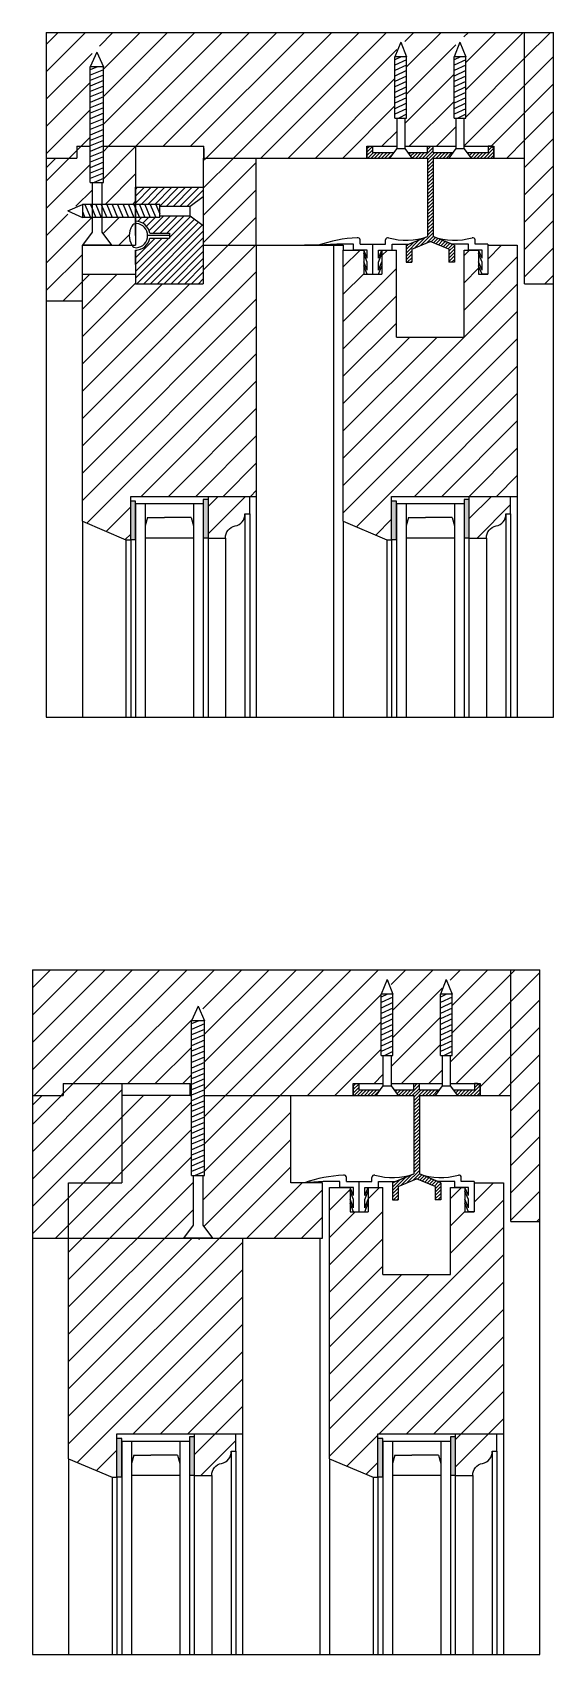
# Model space of a CAD drawing. Header units: inches. Extents: x 1985 to 11287, y 379 to 3234.
# Drawn here: x 7933.21 to 7939.95, y 1912.95 to 1933.93 of the extents above; entities that cross this region are included whole.
import ezdxf

# ---------------------------------------------------------------- set-up
doc = ezdxf.new("R2010")
doc.units = ezdxf.units.IN
doc.header["$MEASUREMENT"] = 0
for name, color, linetype in [('glass 99', 6, 'CONTINUOUS'), ('glazing tape 99', 7, 'CONTINUOUS'), ('hardware 99', 94, 'CONTINUOUS'), ('hatch 99', 1, 'CONTINUOUS'), ('weatherstripping 99', 5, 'CONTINUOUS'), ('wood detail 99', 7, 'CONTINUOUS')]:
    doc.layers.add(name, color=color, linetype=linetype)
pattern_1 = [(45, (8366.60887, 515.4331), (-0.176776695, 0.176776695), [])]

msp = doc.modelspace()

# ---------------------------------------------------------------- hatches: boundary and pattern name
at = {"layer": 'glazing tape 99'}
h = msp.add_hatch(color=7, dxfattribs=at)
h.paths.add_polyline_path([(7935.418966, 1927.389591), (7935.481466, 1927.389591), (7935.481466, 1927.889591), (7935.418966, 1927.889591)])
h.paths.add_polyline_path([(7934.481466, 1927.366091), (7934.543966, 1927.366091), (7934.543966, 1927.866091), (7934.481466, 1927.866091)])
h = msp.add_hatch(color=7, dxfattribs=at)
h.paths.add_polyline_path([(7938.793967, 1927.389591), (7938.856467, 1927.389591), (7938.856467, 1927.889591), (7938.793967, 1927.889591)])
h.paths.add_polyline_path([(7937.856467, 1927.366091), (7937.918967, 1927.366091), (7937.918967, 1927.866091), (7937.856467, 1927.866091)])
h = msp.add_hatch(color=7, dxfattribs=at)
h.paths.add_polyline_path([(7935.241884, 1915.266381), (7935.304384, 1915.266381), (7935.304384, 1915.766381), (7935.241884, 1915.766381)])
h.paths.add_polyline_path([(7934.304384, 1915.242881), (7934.366884, 1915.242881), (7934.366884, 1915.742881), (7934.304384, 1915.742881)])
h = msp.add_hatch(color=7, dxfattribs=at)
h.paths.add_polyline_path([(7938.616886, 1915.266381), (7938.679386, 1915.266381), (7938.679386, 1915.766381), (7938.616886, 1915.766381)])
h.paths.add_polyline_path([(7937.679386, 1915.242881), (7937.741886, 1915.242881), (7937.741886, 1915.742881), (7937.679386, 1915.742881)])
at = {"layer": 'hardware 99'}
h = msp.add_hatch(dxfattribs=at)
h.set_pattern_fill('ANSI31', color=256, scale=0.25, style=0)
h.set_pattern_definition([(45, (8282.261637, -39.95105), (-0.0220970869, 0.0220970869), [])])
h.paths.add_polyline_path([(7937.829556, 1932.30364), (7937.882497, 1932.37564), (7937.608467, 1932.37564), (7937.608467, 1932.45764), (7937.568467, 1932.45764), (7937.536467, 1932.42564), (7937.536467, 1932.30364)])
h.paths.add_polyline_path([(7938.065438, 1932.37564), (7938.118379, 1932.30364), (7938.320467, 1932.30364), (7938.320467, 1931.28864), (7938.080671, 1931.19064), (7938.043967, 1931.17564), (7938.043967, 1930.95564), (7938.115967, 1930.95564), (7938.115967, 1931.127284), (7938.356467, 1931.225572), (7938.596967, 1931.127284), (7938.596967, 1930.95564), (7938.668967, 1930.95564), (7938.668967, 1931.17564), (7938.392467, 1931.28864), (7938.392467, 1932.30364), (7938.594556, 1932.30364), (7938.647497, 1932.37564), (7938.392467, 1932.37564), (7938.392467, 1932.45764), (7938.320467, 1932.45764), (7938.320467, 1932.37564)])
h.paths.add_polyline_path([(7938.830438, 1932.37564), (7938.883379, 1932.30364), (7939.176467, 1932.30364), (7939.176467, 1932.42564), (7939.144467, 1932.45764), (7939.104467, 1932.45764), (7939.104467, 1932.37564)])
h = msp.add_hatch(dxfattribs=at)
h.set_pattern_fill('ANSI31', color=256, scale=0.25, style=0)
h.set_pattern_definition([(45, (8282.084555, -52.07426), (-0.0220970869, 0.0220970869), [])])
h.paths.add_polyline_path([(7937.652474, 1920.18043), (7937.705415, 1920.25243), (7937.431386, 1920.25243), (7937.431386, 1920.33443), (7937.391386, 1920.33443), (7937.359386, 1920.30243), (7937.359386, 1920.18043)])
h.paths.add_polyline_path([(7937.888356, 1920.25243), (7937.941297, 1920.18043), (7938.143386, 1920.18043), (7938.143386, 1919.16543), (7937.903589, 1919.06743), (7937.866886, 1919.05243), (7937.866886, 1918.83243), (7937.938886, 1918.83243), (7937.938886, 1919.004074), (7938.179386, 1919.102362), (7938.419886, 1919.004074), (7938.419886, 1918.83243), (7938.491886, 1918.83243), (7938.491886, 1919.05243), (7938.215386, 1919.16543), (7938.215386, 1920.18043), (7938.417474, 1920.18043), (7938.470415, 1920.25243), (7938.215386, 1920.25243), (7938.215386, 1920.33443), (7938.143386, 1920.33443), (7938.143386, 1920.25243)])
h.paths.add_polyline_path([(7938.653356, 1920.25243), (7938.706297, 1920.18043), (7938.999386, 1920.18043), (7938.999386, 1920.30243), (7938.967386, 1920.33443), (7938.927386, 1920.33443), (7938.927386, 1920.25243)])
at = {"layer": 'hatch 99'}
h = msp.add_hatch(dxfattribs=at)
h.set_pattern_fill('ANSI31', color=256, scale=2, style=0)
h.set_pattern_definition(pattern_1)
h.paths.add_polyline_path([(7933.958966, 1933.48564), (7933.981466, 1933.535934), (7933.981466, 1933.686), (7934.043966, 1933.825706), (7934.106466, 1933.686), (7934.106466, 1933.535934), (7934.128966, 1933.48564), (7934.128966, 1932.45764), (7935.426966, 1932.45764), (7935.426966, 1932.30364), (7937.536467, 1932.30364), (7937.536467, 1932.45764), (7937.921467, 1932.45764), (7937.921467, 1932.82114), (7937.898967, 1932.82114), (7937.898967, 1933.61364), (7937.921467, 1933.67064), (7937.921467, 1933.92864), (7933.388216, 1933.92864), (7933.388216, 1932.30364), (7933.786966, 1932.30364), (7933.786966, 1932.45764), (7933.950707, 1932.45764), (7933.958966, 1932.461061)])
h.paths.add_polyline_path([(7938.663967, 1933.61364), (7938.686467, 1933.67064), (7938.686467, 1933.92864), (7938.026467, 1933.92864), (7938.026467, 1933.67064), (7938.048967, 1933.61364), (7938.048967, 1932.82114), (7938.026467, 1932.82114), (7938.026467, 1932.45764), (7938.686467, 1932.45764), (7938.686467, 1932.82114), (7938.663967, 1932.82114)])
h.paths.add_polyline_path([(7939.575217, 1933.92864), (7938.791467, 1933.92864), (7938.791467, 1933.67064), (7938.813967, 1933.61364), (7938.813967, 1932.82114), (7938.791467, 1932.82114), (7938.791467, 1932.45764), (7939.176467, 1932.45764), (7939.176467, 1932.30364), (7939.575217, 1932.30364)])
h = msp.add_hatch(dxfattribs=at)
h.set_pattern_fill('ANSI31', color=256, scale=2, style=0)
h.set_pattern_definition(pattern_1)
h.paths.add_polyline_path([(7939.950217, 1933.92864), (7939.575217, 1933.92864), (7939.575217, 1930.67564), (7939.950217, 1930.67564)])
h.paths.add_polyline_path([(7939.481467, 1931.17564), (7939.099467, 1931.17564), (7939.099467, 1930.80064), (7939.027467, 1930.80064), (7938.981467, 1930.80064), (7938.981467, 1931.11314), (7938.849467, 1931.11314), (7938.793967, 1931.11314), (7938.793967, 1929.98814), (7937.918967, 1929.98814), (7937.918967, 1931.11314), (7937.731467, 1931.11314), (7937.731467, 1930.80064), (7937.495467, 1930.80064), (7937.495467, 1931.11314), (7937.363467, 1931.11314), (7937.231467, 1931.11314), (7937.231467, 1927.607163), (7937.793967, 1927.366091), (7937.856467, 1927.366091), (7937.856467, 1927.928606), (7939.481467, 1927.928606)])
h.paths.add_polyline_path([(7936.106466, 1931.17564), (7935.418966, 1931.17564), (7935.418966, 1930.67864), (7934.543966, 1930.67864), (7934.543966, 1930.80064), (7933.856466, 1930.80064), (7933.856466, 1927.607163), (7934.418966, 1927.366091), (7934.481466, 1927.366091), (7934.481466, 1927.928606), (7936.106466, 1927.928606)])
h.paths.add_polyline_path([(7936.106466, 1932.30364), (7935.418966, 1932.30364), (7935.418966, 1931.92564), (7935.418966, 1931.17564), (7936.106466, 1931.17564)])
h.paths.add_polyline_path([(7934.543966, 1932.45764), (7934.128966, 1932.45764), (7934.128966, 1931.98814), (7934.106466, 1931.98814), (7934.106466, 1931.704528), (7934.543966, 1931.704528)])
h.paths.add_polyline_path([(7934.496653, 1931.425305, -0.239084783), (7934.543966, 1931.45626), (7934.543966, 1931.534528), (7934.106466, 1931.534528), (7934.106466, 1931.34564), (7934.231466, 1931.17564), (7934.496847, 1931.17564, -0.267534355)])
h.paths.add_polyline_path([(7933.981466, 1931.34564), (7933.981466, 1931.534528), (7933.858966, 1931.534528), (7933.808671, 1931.557028), (7933.714775, 1931.557028), (7933.575069, 1931.619528), (7933.714775, 1931.682028), (7933.808671, 1931.682028), (7933.858966, 1931.704528), (7933.981466, 1931.704528), (7933.981466, 1931.98814), (7933.958966, 1931.98814), (7933.958966, 1932.45764), (7933.786966, 1932.45764), (7933.786966, 1932.30364), (7933.513216, 1932.30364), (7933.388216, 1932.17864), (7933.388216, 1930.45764), (7933.856466, 1930.45764), (7933.856466, 1931.17564)])
h = msp.add_hatch(dxfattribs=at)
h.set_pattern_fill('ANSI31', color=256, scale=0.5, style=0)
h.set_pattern_definition([(45, (8438.99555, 500.20282), (-0.0441941738, 0.0441941738), [])])
h.paths.add_polyline_path([(7935.418966, 1931.17564), (7935.418966, 1931.432028), (7935.248966, 1931.557028), (7934.856466, 1931.557028), (7934.856466, 1931.534528), (7934.543966, 1931.534528), (7934.543966, 1931.48814, -0.365977382), (7934.728843, 1931.33189), (7934.981466, 1931.33189), (7934.981466, 1931.26939), (7934.728843, 1931.26939, -0.365977382), (7934.543966, 1931.11314), (7934.543966, 1930.92564), (7934.543966, 1930.67864), (7935.418966, 1930.67864)])
h.paths.add_polyline_path([(7935.418966, 1931.92564), (7934.543966, 1931.92564), (7934.543966, 1931.704528), (7934.856466, 1931.704528), (7934.856466, 1931.682028), (7935.248966, 1931.682028), (7935.418966, 1931.807028)])
h = msp.add_hatch(dxfattribs=at)
h.set_pattern_fill('ANSI31', color=256, scale=2, style=0)
h.set_pattern_definition([(45, (8438.99555, 500.20282), (-0.176776695, 0.176776695), [])])
h.paths.add_polyline_path([(7935.832966, 1927.545841, 0.350781059), (7935.957966, 1927.688969), (7935.957966, 1927.702091), (7936.020466, 1927.702091), (7936.020466, 1927.928606), (7935.481466, 1927.928606), (7935.481466, 1927.389591), (7935.707966, 1927.389591, -0.375199902)])
h.paths.add_polyline_path([(7939.207967, 1927.545841, 0.350781059), (7939.332967, 1927.688969), (7939.332967, 1927.702091), (7939.395467, 1927.702091), (7939.395467, 1927.928606), (7938.856467, 1927.928606), (7938.856467, 1927.389591), (7939.082967, 1927.389591, -0.375199902)])
h = msp.add_hatch(dxfattribs=at)
h.set_pattern_fill('ANSI31', color=256, scale=2, style=0)
h.set_pattern_definition(pattern_1)
h.paths.add_polyline_path([(7939.773136, 1921.80543), (7939.398136, 1921.80543), (7939.398136, 1918.55243), (7939.773136, 1918.55243)])
h.paths.add_polyline_path([(7939.398136, 1921.80543), (7938.614386, 1921.80543), (7938.614386, 1921.54743), (7938.636886, 1921.49043), (7938.636886, 1920.69793), (7938.614386, 1920.69793), (7938.614386, 1920.33443), (7938.999386, 1920.33443), (7938.999386, 1920.18043), (7939.398136, 1920.18043)])
h.paths.add_polyline_path([(7938.486886, 1921.49043), (7938.509386, 1921.54743), (7938.509386, 1921.80543), (7937.849386, 1921.80543), (7937.849386, 1921.54743), (7937.871886, 1921.49043), (7937.871886, 1920.69793), (7937.849386, 1920.69793), (7937.849386, 1920.33443), (7938.509386, 1920.33443), (7938.509386, 1920.69793), (7938.486886, 1920.69793)])
h.paths.add_polyline_path([(7937.721886, 1921.49043), (7937.744386, 1921.54743), (7937.744386, 1921.80543), (7933.211134, 1921.80543), (7933.211134, 1920.18043), (7933.609884, 1920.18043), (7933.609884, 1920.33443), (7935.267609, 1920.33443), (7935.267609, 1921.14443), (7935.290109, 1921.194724), (7935.290109, 1921.34479), (7935.352609, 1921.484496), (7935.415109, 1921.34479), (7935.415109, 1921.194724), (7935.437609, 1921.14443), (7935.437609, 1920.18043), (7937.359386, 1920.18043), (7937.359386, 1920.33443), (7937.744386, 1920.33443), (7937.744386, 1920.69793), (7937.721886, 1920.69793)])
h = msp.add_hatch(dxfattribs=at)
h.set_pattern_fill('ANSI31', color=256, scale=2, style=0)
h.set_pattern_definition(pattern_1)
h.paths.add_polyline_path([(7934.366884, 1920.33443), (7933.609884, 1920.33443), (7933.609884, 1920.18043), (7933.336134, 1920.18043), (7933.211134, 1920.05543), (7933.211134, 1918.33443), (7933.679384, 1918.33443), (7933.679384, 1919.05243), (7934.366884, 1919.05243)])
h.paths.add_polyline_path([(7935.267609, 1920.18043), (7935.249884, 1920.18043), (7934.366884, 1920.18043), (7934.366884, 1919.05243), (7933.679384, 1919.05243), (7933.679384, 1918.33443), (7935.165109, 1918.33443), (7935.290109, 1918.50443), (7935.290109, 1919.14693), (7935.267609, 1919.14693)])
h.paths.add_polyline_path([(7936.554386, 1920.18043), (7935.437609, 1920.18043), (7935.437609, 1919.14693), (7935.415109, 1919.14693), (7935.415109, 1918.50443), (7935.540109, 1918.33443), (7936.960636, 1918.33443), (7936.960636, 1919.05243), (7936.554386, 1919.05243)])
h.paths.add_polyline_path([(7939.304386, 1919.05243), (7938.922386, 1919.05243), (7938.922386, 1918.67743), (7938.850386, 1918.67743), (7938.804386, 1918.67743), (7938.804386, 1918.98993), (7938.672386, 1918.98993), (7938.616886, 1918.98993), (7938.616886, 1917.86493), (7937.741886, 1917.86493), (7937.741886, 1918.98993), (7937.554386, 1918.98993), (7937.554386, 1918.67743), (7937.318386, 1918.67743), (7937.318386, 1918.98993), (7937.186386, 1918.98993), (7937.054386, 1918.98993), (7937.054386, 1915.483953), (7937.616886, 1915.242881), (7937.679386, 1915.242881), (7937.679386, 1915.805396), (7939.304386, 1915.805396)])
h.paths.add_polyline_path([(7939.218386, 1915.805396), (7938.679386, 1915.805396), (7938.679386, 1915.266381), (7938.905886, 1915.266381, -0.375199902), (7939.030886, 1915.422631, 0.375199902), (7939.155886, 1915.578881), (7939.218386, 1915.578881)], flags=17)
h.paths.add_polyline_path([(7935.929384, 1918.33443), (7933.679384, 1918.33443), (7933.679384, 1915.483953), (7934.241884, 1915.242881), (7934.304384, 1915.242881), (7934.304384, 1915.805396), (7935.929384, 1915.805396)])
h.paths.add_polyline_path([(7935.843384, 1915.805396), (7935.304384, 1915.805396), (7935.304384, 1915.266381), (7935.530884, 1915.266381, -0.375199902), (7935.655884, 1915.422631, 0.375199902), (7935.780884, 1915.578881), (7935.843384, 1915.578881)], flags=17)

# ---------------------------------------------------------------- linework, layer by layer
at = {"layer": 'glass 99', "color": 6}
for p, q in [((7934.543966, 1927.834906), (7935.418966, 1927.834906)), ((7937.918967, 1927.834906), (7938.793967, 1927.834906)), ((7934.698957, 1927.653972), (7934.668966, 1927.546189)), ((7934.698957, 1927.653972), (7934.918966, 1927.653972)), ((7935.263974, 1927.653972), (7934.918966, 1927.653972)), ((7935.263974, 1927.653972), (7935.293966, 1927.546189)), ((7938.073959, 1927.653972), (7938.043967, 1927.546189)), ((7938.073959, 1927.653972), (7938.293967, 1927.653972)), ((7938.638976, 1927.653972), (7938.293967, 1927.653972)), ((7938.638976, 1927.653972), (7938.668967, 1927.546189)), ((7935.293966, 1927.389591), (7934.668966, 1927.389591)), ((7938.668967, 1927.389591), (7938.043967, 1927.389591)), ((7934.366884, 1915.711696), (7935.241884, 1915.711696)), ((7934.521875, 1915.530762), (7934.491884, 1915.422979)), ((7934.521875, 1915.530762), (7934.741884, 1915.530762)), ((7935.086892, 1915.530762), (7934.741884, 1915.530762)), ((7935.086892, 1915.530762), (7935.116884, 1915.422979)), ((7937.741886, 1915.711696), (7938.616886, 1915.711696)), ((7937.896877, 1915.530762), (7937.866886, 1915.422979)), ((7937.896877, 1915.530762), (7938.116886, 1915.530762)), ((7938.461894, 1915.530762), (7938.116886, 1915.530762)), ((7938.461894, 1915.530762), (7938.491886, 1915.422979)), ((7935.116884, 1915.266381), (7934.491884, 1915.266381)), ((7938.491886, 1915.266381), (7937.866886, 1915.266381))]:
    msp.add_line(p, q, dxfattribs=at)
at = {"layer": 'glass 99'}
for p, q in [((7934.543966, 1927.834906), (7934.543966, 1925.073805)), ((7934.668966, 1927.834906), (7934.668966, 1925.073805)), ((7935.293966, 1927.834906), (7935.293966, 1925.073805)), ((7935.418966, 1927.834906), (7935.418966, 1925.073805)), ((7937.918967, 1927.834906), (7937.918967, 1925.073805)), ((7938.043967, 1927.834906), (7938.043967, 1925.073805)), ((7938.668967, 1927.834906), (7938.668967, 1925.073805)), ((7938.793967, 1927.834906), (7938.793967, 1925.073805)), ((7934.366884, 1915.711696), (7934.366884, 1912.950595)), ((7934.491884, 1915.711696), (7934.491884, 1912.950595)), ((7935.116884, 1915.711696), (7935.116884, 1912.950595)), ((7935.241884, 1915.711696), (7935.241884, 1912.950595)), ((7937.741886, 1915.711696), (7937.741886, 1912.950595)), ((7937.866886, 1915.711696), (7937.866886, 1912.950595)), ((7938.491886, 1915.711696), (7938.491886, 1912.950595)), ((7938.616886, 1915.711696), (7938.616886, 1912.950595))]:
    msp.add_line(p, q, dxfattribs=at)
at = {"layer": 'glazing tape 99'}
for p, q in [((7935.418966, 1927.889591), (7935.418966, 1927.389591)), ((7935.481466, 1927.889591), (7935.418966, 1927.889591)), ((7938.793967, 1927.889591), (7938.793967, 1927.389591)), ((7938.856467, 1927.889591), (7938.793967, 1927.889591)), ((7934.543966, 1927.866091), (7934.481466, 1927.866091)), ((7934.543966, 1927.366091), (7934.543966, 1927.866091)), ((7937.918967, 1927.866091), (7937.856467, 1927.866091)), ((7937.918967, 1927.366091), (7937.918967, 1927.866091)), ((7934.543966, 1927.366091), (7934.481466, 1927.366091)), ((7935.481466, 1927.389591), (7935.418966, 1927.389591)), ((7937.918967, 1927.366091), (7937.856467, 1927.366091)), ((7938.856467, 1927.389591), (7938.793967, 1927.389591)), ((7934.366884, 1915.742881), (7934.304384, 1915.742881)), ((7934.366884, 1915.242881), (7934.366884, 1915.742881)), ((7935.241884, 1915.766381), (7935.241884, 1915.266381)), ((7935.304384, 1915.766381), (7935.241884, 1915.766381)), ((7937.741886, 1915.742881), (7937.679386, 1915.742881)), ((7937.741886, 1915.242881), (7937.741886, 1915.742881)), ((7938.616886, 1915.766381), (7938.616886, 1915.266381)), ((7938.679386, 1915.766381), (7938.616886, 1915.766381)), ((7934.366884, 1915.242881), (7934.304384, 1915.242881)), ((7935.304384, 1915.266381), (7935.241884, 1915.266381)), ((7937.741886, 1915.242881), (7937.679386, 1915.242881)), ((7938.679386, 1915.266381), (7938.616886, 1915.266381))]:
    msp.add_line(p, q, dxfattribs=at)
at = {"layer": 'hardware 99'}
for p, q in [((7937.973967, 1933.80364), (7937.898967, 1933.61364)), ((7937.973967, 1933.80364), (7938.048967, 1933.61364)), ((7938.738967, 1933.80364), (7938.663967, 1933.61364)), ((7938.738967, 1933.80364), (7938.813967, 1933.61364)), ((7934.043966, 1933.67564), (7933.958966, 1933.48564)), ((7934.043966, 1933.67564), (7934.128966, 1933.48564)), ((7937.898967, 1932.82114), (7937.898967, 1933.61364)), ((7938.048967, 1933.61364), (7937.898967, 1933.61364)), ((7937.979732, 1933.61364), (7937.898967, 1933.575726)), ((7938.048967, 1933.575726), (7937.898967, 1933.50531)), ((7938.048967, 1932.82114), (7938.048967, 1933.61364)), ((7938.663967, 1932.82114), (7938.663967, 1933.61364)), ((7938.813967, 1933.61364), (7938.663967, 1933.61364)), ((7938.744732, 1933.61364), (7938.663967, 1933.575726)), ((7938.813967, 1933.575726), (7938.663967, 1933.50531)), ((7938.813967, 1932.82114), (7938.813967, 1933.61364)), ((7933.958966, 1931.98814), (7933.958966, 1933.48564)), ((7934.128966, 1933.48564), (7933.958966, 1933.48564)), ((7934.052519, 1933.48564), (7933.958966, 1933.446889)), ((7934.128966, 1933.446889), (7933.958966, 1933.376473)), ((7934.128966, 1933.376473), (7933.958966, 1933.306056)), ((7934.128966, 1931.98814), (7934.128966, 1933.48564)), ((7938.048967, 1933.50531), (7937.898967, 1933.434893)), ((7938.048967, 1933.434893), (7937.898967, 1933.364477)), ((7938.048967, 1933.364477), (7937.898967, 1933.294061)), ((7938.813967, 1933.50531), (7938.663967, 1933.434893)), ((7938.813967, 1933.434893), (7938.663967, 1933.364477)), ((7938.813967, 1933.364477), (7938.663967, 1933.294061)), ((7934.128966, 1933.306056), (7933.958966, 1933.23564)), ((7934.128966, 1933.23564), (7933.958966, 1933.165224)), ((7934.128966, 1933.165224), (7933.958966, 1933.094807)), ((7938.048967, 1933.294061), (7937.898967, 1933.223644)), ((7938.048967, 1933.223644), (7937.898967, 1933.153228)), ((7938.048967, 1933.153228), (7937.898967, 1933.082812)), ((7938.813967, 1933.294061), (7938.663967, 1933.223644)), ((7938.813967, 1933.223644), (7938.663967, 1933.153228)), ((7938.813967, 1933.153228), (7938.663967, 1933.082812)), ((7934.128966, 1933.094807), (7933.958966, 1933.024391)), ((7934.128966, 1933.024391), (7933.958966, 1932.953975)), ((7934.128966, 1932.953975), (7933.958966, 1932.883558)), ((7938.048967, 1933.082812), (7937.898967, 1933.012395)), ((7938.048967, 1933.012395), (7937.898967, 1932.941979)), ((7938.048967, 1932.941979), (7937.898967, 1932.871563)), ((7938.813967, 1933.082812), (7938.663967, 1933.012395)), ((7938.813967, 1933.012395), (7938.663967, 1932.941979)), ((7938.813967, 1932.941979), (7938.663967, 1932.871563)), ((7934.128966, 1932.883558), (7933.958966, 1932.813142)), ((7934.128966, 1932.813142), (7933.958966, 1932.742726)), ((7934.128966, 1932.742726), (7933.958966, 1932.67231)), ((7937.898967, 1932.82114), (7938.048967, 1932.82114)), ((7937.921467, 1932.82114), (7937.921467, 1932.42864)), ((7938.048967, 1932.871563), (7937.947236, 1932.82114)), ((7938.026467, 1932.82114), (7938.026467, 1932.42864)), ((7938.663967, 1932.82114), (7938.813967, 1932.82114)), ((7938.686467, 1932.82114), (7938.686467, 1932.42864)), ((7938.813967, 1932.871563), (7938.712236, 1932.82114)), ((7938.791467, 1932.82114), (7938.791467, 1932.42864)), ((7934.128966, 1932.67231), (7933.958966, 1932.601893)), ((7934.128966, 1932.601893), (7933.958966, 1932.531477)), ((7934.128966, 1932.531477), (7933.958966, 1932.461061)), ((7934.128966, 1932.461061), (7933.958966, 1932.390644)), ((7934.128966, 1932.390644), (7933.958966, 1932.320228)), ((7934.128966, 1932.320228), (7933.958966, 1932.249812)), ((7935.426966, 1932.42564), (7935.426966, 1932.30364)), ((7937.536467, 1932.42564), (7937.568467, 1932.45764)), ((7937.536467, 1932.42564), (7937.536467, 1932.30364)), ((7937.536467, 1932.30364), (7938.320467, 1932.30364)), ((7937.568467, 1932.45764), (7937.608467, 1932.45764)), ((7937.608467, 1932.45764), (7937.608467, 1932.37564)), ((7937.608467, 1932.37564), (7937.882497, 1932.37564)), ((7937.921467, 1932.42864), (7937.829556, 1932.30364)), ((7937.829556, 1932.30364), (7938.118379, 1932.30364)), ((7937.921467, 1932.42864), (7938.026467, 1932.42864)), ((7938.026467, 1932.42864), (7938.118379, 1932.30364)), ((7938.065438, 1932.37564), (7938.320467, 1932.37564)), ((7938.320467, 1932.37564), (7938.320467, 1932.45764)), ((7938.320467, 1932.45764), (7938.392467, 1932.45764)), ((7938.320467, 1932.30364), (7938.320467, 1931.28864)), ((7938.392467, 1932.37564), (7938.392467, 1932.45764)), ((7938.392467, 1932.37564), (7938.647497, 1932.37564)), ((7938.392467, 1932.30364), (7939.176467, 1932.30364)), ((7938.392467, 1932.30364), (7938.392467, 1931.28864)), ((7938.686467, 1932.42864), (7938.594556, 1932.30364)), ((7938.594556, 1932.30364), (7938.883379, 1932.30364)), ((7938.686467, 1932.42864), (7938.791467, 1932.42864)), ((7938.791467, 1932.42864), (7938.883379, 1932.30364)), ((7938.830438, 1932.37564), (7939.104467, 1932.37564)), ((7939.144467, 1932.45764), (7939.104467, 1932.45764)), ((7939.104467, 1932.45764), (7939.104467, 1932.37564)), ((7939.176467, 1932.42564), (7939.144467, 1932.45764)), ((7939.176467, 1932.30364), (7939.176467, 1932.42564)), ((7934.128966, 1932.249812), (7933.958966, 1932.179395)), ((7934.128966, 1932.179395), (7933.958966, 1932.108979)), ((7934.128966, 1932.108979), (7933.958966, 1932.038563)), ((7933.958966, 1931.98814), (7934.128966, 1931.98814)), ((7933.981466, 1931.98814), (7933.981466, 1931.34564)), ((7934.128966, 1932.038563), (7934.007234, 1931.98814)), ((7934.106466, 1931.98814), (7934.106466, 1931.34564)), ((7933.668966, 1931.619528), (7933.858966, 1931.704528)), ((7934.856466, 1931.704528), (7933.858966, 1931.704528)), ((7933.858966, 1931.704528), (7933.858966, 1931.534528)), ((7933.890631, 1931.704528), (7933.961047, 1931.534528)), ((7933.961047, 1931.704528), (7934.031463, 1931.534528)), ((7934.031463, 1931.704528), (7934.10188, 1931.534528)), ((7934.10188, 1931.704528), (7934.172296, 1931.534528)), ((7934.172296, 1931.704528), (7934.242712, 1931.534528)), ((7934.242712, 1931.704528), (7934.313129, 1931.534528)), ((7934.313129, 1931.704528), (7934.383545, 1931.534528)), ((7934.383545, 1931.704528), (7934.453961, 1931.534528)), ((7934.453961, 1931.704528), (7934.524377, 1931.534528)), ((7934.524377, 1931.704528), (7934.594794, 1931.534528)), ((7934.594794, 1931.704528), (7934.66521, 1931.534528)), ((7934.66521, 1931.704528), (7934.735626, 1931.534528)), ((7934.735626, 1931.704528), (7934.806043, 1931.534528)), ((7934.806043, 1931.704528), (7934.856466, 1931.582797)), ((7934.856466, 1931.534528), (7934.856466, 1931.704528)), ((7934.856466, 1931.682028), (7935.248966, 1931.682028)), ((7935.248966, 1931.682028), (7935.418966, 1931.807028)), ((7935.248966, 1931.557028), (7935.248966, 1931.682028)), ((7935.418966, 1931.807028), (7935.418966, 1931.432028)), ((7933.668966, 1931.619528), (7933.858966, 1931.534528)), ((7933.858966, 1931.610975), (7933.890631, 1931.534528)), ((7934.856466, 1931.534528), (7933.858966, 1931.534528)), ((7934.856466, 1931.557028), (7935.248966, 1931.557028)), ((7935.248966, 1931.557028), (7935.418966, 1931.432028)), ((7933.981466, 1931.34564), (7933.856466, 1931.17564)), ((7934.106466, 1931.34564), (7934.231466, 1931.17564)), ((7938.043967, 1931.17564), (7938.320467, 1931.28864)), ((7938.668967, 1931.17564), (7938.392467, 1931.28864)), ((7934.231466, 1931.17564), (7933.856466, 1931.17564)), ((7938.043967, 1931.17564), (7938.043967, 1930.95564)), ((7938.115967, 1931.127284), (7938.356467, 1931.225572)), ((7938.115967, 1931.127284), (7938.115967, 1930.95564)), ((7938.596967, 1931.127284), (7938.356467, 1931.225572)), ((7938.596967, 1931.127284), (7938.596967, 1930.95564)), ((7938.668967, 1931.17564), (7938.668967, 1930.95564)), ((7938.043967, 1930.95564), (7938.115967, 1930.95564)), ((7938.668967, 1930.95564), (7938.596967, 1930.95564)), ((7937.796886, 1921.68043), (7937.721886, 1921.49043)), ((7937.796886, 1921.68043), (7937.871886, 1921.49043)), ((7938.561886, 1921.68043), (7938.486886, 1921.49043)), ((7938.561886, 1921.68043), (7938.636886, 1921.49043)), ((7937.721886, 1920.69793), (7937.721886, 1921.49043)), ((7937.871886, 1921.49043), (7937.721886, 1921.49043)), ((7937.80265, 1921.49043), (7937.721886, 1921.452516)), ((7937.871886, 1921.452516), (7937.721886, 1921.3821)), ((7937.871886, 1921.3821), (7937.721886, 1921.311683)), ((7937.871886, 1920.69793), (7937.871886, 1921.49043)), ((7938.486886, 1920.69793), (7938.486886, 1921.49043)), ((7938.636886, 1921.49043), (7938.486886, 1921.49043)), ((7938.56765, 1921.49043), (7938.486886, 1921.452516)), ((7938.636886, 1921.452516), (7938.486886, 1921.3821)), ((7938.636886, 1921.3821), (7938.486886, 1921.311683)), ((7938.636886, 1920.69793), (7938.636886, 1921.49043)), ((7935.352609, 1921.33443), (7935.267609, 1921.14443)), ((7935.352609, 1921.33443), (7935.437609, 1921.14443)), ((7937.871886, 1921.311683), (7937.721886, 1921.241267)), ((7937.871886, 1921.241267), (7937.721886, 1921.170851)), ((7937.871886, 1921.170851), (7937.721886, 1921.100434)), ((7938.636886, 1921.311683), (7938.486886, 1921.241267)), ((7938.636886, 1921.241267), (7938.486886, 1921.170851)), ((7938.636886, 1921.170851), (7938.486886, 1921.100434)), ((7935.267609, 1919.14693), (7935.267609, 1921.14443)), ((7935.437609, 1921.14443), (7935.267609, 1921.14443)), ((7935.361162, 1921.14443), (7935.267609, 1921.105679)), ((7935.437609, 1921.105679), (7935.267609, 1921.035263)), ((7935.437609, 1921.035263), (7935.267609, 1920.964846)), ((7935.437609, 1920.964846), (7935.267609, 1920.89443)), ((7935.437609, 1919.14693), (7935.437609, 1921.14443)), ((7937.871886, 1921.100434), (7937.721886, 1921.030018)), ((7937.871886, 1921.030018), (7937.721886, 1920.959602)), ((7937.871886, 1920.959602), (7937.721886, 1920.889185)), ((7938.636886, 1921.100434), (7938.486886, 1921.030018)), ((7938.636886, 1921.030018), (7938.486886, 1920.959602)), ((7938.636886, 1920.959602), (7938.486886, 1920.889185)), ((7935.437609, 1920.89443), (7935.267609, 1920.824014)), ((7935.437609, 1920.824014), (7935.267609, 1920.753597)), ((7935.437609, 1920.753597), (7935.267609, 1920.683181)), ((7937.871886, 1920.889185), (7937.721886, 1920.818769)), ((7937.871886, 1920.818769), (7937.721886, 1920.748353)), ((7938.636886, 1920.889185), (7938.486886, 1920.818769)), ((7938.636886, 1920.818769), (7938.486886, 1920.748353)), ((7935.437609, 1920.676095), (7935.267609, 1920.605679)), ((7935.437609, 1920.605679), (7935.267609, 1920.535263)), ((7937.721886, 1920.69793), (7937.871886, 1920.69793)), ((7937.744386, 1920.69793), (7937.744386, 1920.30543)), ((7937.871886, 1920.748353), (7937.770154, 1920.69793)), ((7937.849386, 1920.69793), (7937.849386, 1920.30543)), ((7938.486886, 1920.69793), (7938.636886, 1920.69793)), ((7938.509386, 1920.69793), (7938.509386, 1920.30543)), ((7938.636886, 1920.748353), (7938.535154, 1920.69793)), ((7938.614386, 1920.69793), (7938.614386, 1920.30543)), ((7935.437609, 1920.535263), (7935.267609, 1920.464846)), ((7935.437609, 1920.464846), (7935.267609, 1920.39443)), ((7935.437609, 1920.39443), (7935.267609, 1920.324014)), ((7937.359386, 1920.30243), (7937.391386, 1920.33443)), ((7937.391386, 1920.33443), (7937.431386, 1920.33443)), ((7937.431386, 1920.33443), (7937.431386, 1920.25243)), ((7938.143386, 1920.25243), (7938.143386, 1920.33443)), ((7938.143386, 1920.33443), (7938.215386, 1920.33443)), ((7938.215386, 1920.25243), (7938.215386, 1920.33443)), ((7938.967386, 1920.33443), (7938.927386, 1920.33443)), ((7938.927386, 1920.33443), (7938.927386, 1920.25243)), ((7938.999386, 1920.30243), (7938.967386, 1920.33443)), ((7935.249884, 1920.30243), (7935.249884, 1920.18043)), ((7935.249884, 1920.30243), (7935.249884, 1920.18043)), ((7935.249884, 1920.30243), (7935.249884, 1920.18043)), ((7935.437609, 1920.324014), (7935.267609, 1920.253597)), ((7935.437609, 1920.253597), (7935.267609, 1920.183181)), ((7935.437609, 1920.183181), (7935.267609, 1920.112765)), ((7937.359386, 1920.30243), (7937.359386, 1920.18043)), ((7937.359386, 1920.18043), (7938.143386, 1920.18043)), ((7937.431386, 1920.25243), (7937.705415, 1920.25243)), ((7937.744386, 1920.30543), (7937.652474, 1920.18043)), ((7937.652474, 1920.18043), (7937.941297, 1920.18043)), ((7937.744386, 1920.30543), (7937.849386, 1920.30543)), ((7937.849386, 1920.30543), (7937.941297, 1920.18043)), ((7937.888356, 1920.25243), (7938.143386, 1920.25243)), ((7938.143386, 1920.18043), (7938.143386, 1919.16543)), ((7938.215386, 1920.25243), (7938.470415, 1920.25243)), ((7938.215386, 1920.18043), (7938.999386, 1920.18043)), ((7938.215386, 1920.18043), (7938.215386, 1919.16543)), ((7938.509386, 1920.30543), (7938.417474, 1920.18043)), ((7938.417474, 1920.18043), (7938.706297, 1920.18043)), ((7938.509386, 1920.30543), (7938.614386, 1920.30543)), ((7938.614386, 1920.30543), (7938.706297, 1920.18043)), ((7938.653356, 1920.25243), (7938.927386, 1920.25243)), ((7938.999386, 1920.18043), (7938.999386, 1920.30243)), ((7935.437609, 1920.112765), (7935.267609, 1920.042349)), ((7935.437609, 1920.042349), (7935.267609, 1919.971932)), ((7935.437609, 1919.971932), (7935.267609, 1919.901516)), ((7935.437609, 1919.901516), (7935.267609, 1919.8311)), ((7935.437609, 1919.8311), (7935.267609, 1919.760683)), ((7935.437609, 1919.760683), (7935.267609, 1919.690267)), ((7935.437609, 1919.690267), (7935.267609, 1919.619851)), ((7935.437609, 1919.619851), (7935.267609, 1919.549434)), ((7935.437609, 1919.549434), (7935.267609, 1919.479018)), ((7935.437609, 1919.479018), (7935.267609, 1919.408602)), ((7935.437609, 1919.408602), (7935.267609, 1919.338185)), ((7935.437609, 1919.338185), (7935.267609, 1919.267769)), ((7935.437609, 1919.267769), (7935.267609, 1919.197353)), ((7935.267609, 1919.14693), (7935.437609, 1919.14693)), ((7935.290109, 1919.14693), (7935.290109, 1918.50443)), ((7935.437609, 1919.197353), (7935.315877, 1919.14693)), ((7935.415109, 1919.14693), (7935.415109, 1918.50443)), ((7937.866886, 1919.05243), (7938.143386, 1919.16543)), ((7937.938886, 1919.004074), (7938.179386, 1919.102362)), ((7938.419886, 1919.004074), (7938.179386, 1919.102362)), ((7938.491886, 1919.05243), (7938.215386, 1919.16543)), ((7937.866886, 1919.05243), (7937.866886, 1918.83243)), ((7937.938886, 1919.004074), (7937.938886, 1918.83243)), ((7938.419886, 1919.004074), (7938.419886, 1918.83243)), ((7938.491886, 1919.05243), (7938.491886, 1918.83243)), ((7937.866886, 1918.83243), (7937.938886, 1918.83243)), ((7938.491886, 1918.83243), (7938.419886, 1918.83243)), ((7935.290109, 1918.50443), (7935.165109, 1918.33443)), ((7935.415109, 1918.50443), (7935.540109, 1918.33443)), ((7935.540109, 1918.33443), (7935.165109, 1918.33443))]:
    msp.add_line(p, q, dxfattribs=at)
msp.add_arc((7935.352609, 1918.314745), 0.019685, 0, 90, dxfattribs=at)
at = {"layer": 'weatherstripping 99'}
for p, q in [((7934.981466, 1931.30064), (7934.700216, 1931.30064)), ((7937.448467, 1931.19064), (7937.448467, 1931.249046)), ((7937.778467, 1931.19064), (7937.778467, 1931.245022)), ((7938.080671, 1931.19064), (7938.320467, 1931.28864)), ((7938.632264, 1931.19064), (7938.392467, 1931.28864)), ((7938.934467, 1931.19064), (7938.934467, 1931.245022)), ((7937.146264, 1931.19064), (7936.906467, 1931.17564)), ((7937.363467, 1931.19064), (7937.146264, 1931.19064)), ((7937.363467, 1931.11314), (7937.363467, 1931.19064)), ((7937.541467, 1931.11314), (7937.363467, 1931.11314)), ((7937.448467, 1931.19064), (7937.778467, 1931.19064)), ((7937.541467, 1931.009152), (7937.495467, 1931.11314)), ((7937.541467, 1930.95689), (7937.495467, 1931.067944)), ((7937.541467, 1931.009152), (7937.541467, 1931.11314)), ((7937.613467, 1930.80064), (7937.613467, 1931.19064)), ((7937.685467, 1931.009152), (7937.685467, 1931.11314)), ((7937.685467, 1931.009152), (7937.731467, 1931.11314)), ((7937.685467, 1931.11314), (7937.863467, 1931.11314)), ((7937.685467, 1930.95689), (7937.731467, 1931.067944)), ((7937.863467, 1931.11314), (7937.863467, 1931.19064)), ((7937.863467, 1931.19064), (7938.080671, 1931.19064)), ((7938.849467, 1931.19064), (7938.632264, 1931.19064)), ((7938.849467, 1931.11314), (7938.849467, 1931.19064)), ((7939.027467, 1931.11314), (7938.849467, 1931.11314)), ((7939.099467, 1931.19064), (7938.934467, 1931.19064)), ((7939.027467, 1931.009152), (7938.981467, 1931.11314)), ((7939.027467, 1930.95689), (7938.981467, 1931.067944)), ((7939.027467, 1931.009152), (7939.027467, 1931.11314)), ((7939.099467, 1931.19064), (7939.099467, 1930.80064)), ((7937.541467, 1930.852902), (7937.495467, 1930.963956)), ((7937.541467, 1930.80064), (7937.495467, 1930.911694)), ((7937.541467, 1930.852902), (7937.541467, 1930.95689)), ((7937.685467, 1930.852902), (7937.731467, 1930.963956)), ((7937.685467, 1930.852902), (7937.685467, 1930.95689)), ((7937.685467, 1930.80064), (7937.731467, 1930.911694)), ((7939.027467, 1930.852902), (7938.981467, 1930.963956)), ((7939.027467, 1930.80064), (7938.981467, 1930.911694)), ((7939.027467, 1930.852902), (7939.027467, 1930.95689)), ((7937.541467, 1930.80064), (7937.685467, 1930.80064)), ((7939.099467, 1930.80064), (7939.027467, 1930.80064)), ((7937.271386, 1919.06743), (7937.271386, 1919.125836)), ((7937.601386, 1919.06743), (7937.601386, 1919.121813)), ((7937.903589, 1919.06743), (7938.143386, 1919.16543)), ((7938.455182, 1919.06743), (7938.215386, 1919.16543)), ((7938.757386, 1919.06743), (7938.757386, 1919.121813)), ((7936.969182, 1919.06743), (7936.729386, 1919.05243)), ((7937.186386, 1919.06743), (7936.969182, 1919.06743)), ((7937.186386, 1918.98993), (7937.186386, 1919.06743)), ((7937.364386, 1918.98993), (7937.186386, 1918.98993)), ((7937.271386, 1919.06743), (7937.601386, 1919.06743)), ((7937.364386, 1918.885943), (7937.318386, 1918.98993)), ((7937.364386, 1918.83368), (7937.318386, 1918.944734)), ((7937.364386, 1918.885943), (7937.364386, 1918.98993)), ((7937.436386, 1918.67743), (7937.436386, 1919.06743)), ((7937.508386, 1918.885943), (7937.508386, 1918.98993)), ((7937.508386, 1918.885943), (7937.554386, 1918.98993)), ((7937.508386, 1918.98993), (7937.686386, 1918.98993)), ((7937.508386, 1918.83368), (7937.554386, 1918.944734)), ((7937.686386, 1918.98993), (7937.686386, 1919.06743)), ((7937.686386, 1919.06743), (7937.903589, 1919.06743)), ((7938.672386, 1919.06743), (7938.455182, 1919.06743)), ((7938.672386, 1918.98993), (7938.672386, 1919.06743)), ((7938.850386, 1918.98993), (7938.672386, 1918.98993)), ((7938.922386, 1919.06743), (7938.757386, 1919.06743)), ((7938.850386, 1918.885943), (7938.804386, 1918.98993)), ((7938.850386, 1918.83368), (7938.804386, 1918.944734)), ((7938.850386, 1918.885943), (7938.850386, 1918.98993)), ((7938.922386, 1919.06743), (7938.922386, 1918.67743)), ((7937.364386, 1918.729693), (7937.318386, 1918.840746)), ((7937.364386, 1918.67743), (7937.318386, 1918.788484)), ((7937.364386, 1918.729693), (7937.364386, 1918.83368)), ((7937.364386, 1918.67743), (7937.508386, 1918.67743)), ((7937.508386, 1918.729693), (7937.554386, 1918.840746)), ((7937.508386, 1918.729693), (7937.508386, 1918.83368)), ((7937.508386, 1918.67743), (7937.554386, 1918.788484)), ((7938.850386, 1918.729693), (7938.804386, 1918.840746)), ((7938.850386, 1918.67743), (7938.804386, 1918.788484)), ((7938.850386, 1918.729693), (7938.850386, 1918.83368)), ((7938.922386, 1918.67743), (7938.850386, 1918.67743))]:
    msp.add_line(p, q, dxfattribs=at)
for centre, radius, start, end in [((7934.550828, 1931.394138), 0.0625, 85.8019524, 150.0887142), ((7934.543966, 1931.30064), 0.15625, 274.1980476, 85.8019524), ((7934.713353, 1931.30064), 0.25, 150.0887142, 209.9112858), ((7937.511516, 1929.41396), 1.862687, 93.1142389, 108.9550309), ((7937.418467, 1931.245022), 0.03, 360, 105.7538936), ((7937.808467, 1931.245022), 0.03, 74.2461064, 180), ((7938.045058, 1932.083693), 0.841403, 254.2461064, 289.1062564), ((7938.667876, 1932.083693), 0.841403, 250.8937436, 285.7538936), ((7938.904467, 1931.245022), 0.03, 360, 105.7538936), ((7934.550828, 1931.207141), 0.0625, 209.9112858, 274.1980476), ((7937.334435, 1917.29075), 1.862687, 93.1142389, 108.9550309), ((7937.241386, 1919.121813), 0.03, 360, 105.7538936), ((7937.631386, 1919.121813), 0.03, 74.2461064, 180), ((7937.867977, 1919.960483), 0.841403, 254.2461064, 289.1062564), ((7938.490795, 1919.960483), 0.841403, 250.8937436, 285.7538936), ((7938.727386, 1919.121813), 0.03, 360, 105.7538936)]:
    msp.add_arc(centre, radius, start, end, dxfattribs=at)
at = {"layer": 'wood detail 99', "color": 0}
for p, q in [((7933.388216, 1933.92864), (7939.950217, 1933.92864)), ((7939.575217, 1930.67564), (7939.575217, 1933.92864)), ((7939.950217, 1925.073805), (7939.950217, 1933.92864)), ((7933.388216, 1932.30364), (7933.786966, 1932.30364)), ((7935.418966, 1932.30364), (7937.536467, 1932.30364)), ((7933.211134, 1921.80543), (7939.773136, 1921.80543)), ((7939.398136, 1918.55243), (7939.398136, 1921.80543)), ((7939.773136, 1912.950595), (7939.773136, 1921.80543)), ((7933.211134, 1920.18043), (7933.609884, 1920.18043)), ((7935.249884, 1920.18043), (7935.267609, 1920.18043)), ((7935.437609, 1920.18043), (7937.359386, 1920.18043))]:
    msp.add_line(p, q, dxfattribs=at)
at = {"layer": 'wood detail 99'}
for p, q in [((7933.388216, 1933.92864), (7933.388216, 1925.073805)), ((7933.388216, 1932.17864), (7933.513216, 1932.30364)), ((7933.786966, 1932.45764), (7933.786966, 1932.30364)), ((7933.786966, 1932.45764), (7933.958966, 1932.45764)), ((7934.128966, 1932.45764), (7935.426966, 1932.45764)), ((7934.543966, 1932.45764), (7934.543966, 1931.17564)), ((7935.418966, 1932.30364), (7935.418966, 1931.92564)), ((7935.426966, 1932.30364), (7935.426966, 1932.45764)), ((7936.106466, 1931.17564), (7936.106466, 1932.30364)), ((7937.536467, 1932.30364), (7937.536467, 1932.45764)), ((7937.536467, 1932.45764), (7937.921467, 1932.45764)), ((7938.026467, 1932.45764), (7938.686467, 1932.45764)), ((7938.791467, 1932.45764), (7939.176467, 1932.45764)), ((7939.176467, 1932.45764), (7939.176467, 1932.30364)), ((7939.176467, 1932.30364), (7939.575217, 1932.30364)), ((7934.543966, 1931.92564), (7935.418966, 1931.92564)), ((7934.543966, 1931.30064), (7934.543966, 1931.92564)), ((7935.418966, 1931.92564), (7935.418966, 1931.17564)), ((7935.418966, 1931.92564), (7935.418966, 1931.92564)), ((7933.856466, 1927.607163), (7933.856466, 1931.17564)), ((7933.856466, 1931.17564), (7934.543966, 1931.17564)), ((7934.543966, 1930.92564), (7934.543966, 1931.11314)), ((7934.543966, 1931.11314), (7934.543966, 1930.92564)), ((7935.418966, 1931.17564), (7937.106466, 1931.17564)), ((7935.418966, 1931.17564), (7935.418966, 1930.67864)), ((7936.106466, 1931.17564), (7936.106466, 1927.928606)), ((7937.106466, 1931.17564), (7936.731467, 1931.17564)), ((7937.106466, 1931.17564), (7937.106466, 1925.073805)), ((7937.106466, 1931.17564), (7937.231467, 1931.17564)), ((7937.231467, 1931.17564), (7937.231467, 1931.11314)), ((7937.231467, 1927.607163), (7937.231467, 1931.11314)), ((7937.231467, 1931.11314), (7937.495467, 1931.11314)), ((7937.495467, 1931.11314), (7937.495467, 1930.80064)), ((7937.731467, 1931.11314), (7937.918967, 1931.11314)), ((7937.731467, 1931.11314), (7937.731467, 1930.80064)), ((7937.918967, 1929.98814), (7937.918967, 1931.11314)), ((7938.793967, 1931.11314), (7938.981467, 1931.11314)), ((7938.793967, 1929.98814), (7938.793967, 1931.11314)), ((7938.981467, 1931.11314), (7938.981467, 1930.80064)), ((7939.099467, 1931.17564), (7939.481467, 1931.17564)), ((7939.099467, 1931.17564), (7939.099467, 1930.80064)), ((7939.481467, 1931.17564), (7939.481467, 1927.928606)), ((7934.543966, 1930.92564), (7934.543966, 1930.67864)), ((7933.856466, 1930.80064), (7934.543966, 1930.80064)), ((7934.543966, 1930.67864), (7935.418966, 1930.67864)), ((7937.495467, 1930.80064), (7937.731467, 1930.80064)), ((7938.981467, 1930.80064), (7939.099467, 1930.80064)), ((7939.575217, 1930.67564), (7939.950217, 1930.67564)), ((7933.388216, 1930.45764), (7933.856466, 1930.45764)), ((7937.918967, 1929.98814), (7938.793967, 1929.98814)), ((7934.481466, 1927.366091), (7934.481466, 1927.928606)), ((7936.106466, 1927.928606), (7936.106466, 1925.073805)), ((7936.106466, 1927.928606), (7936.106466, 1925.073805)), ((7936.106466, 1927.928606), (7936.106466, 1925.073805)), ((7937.106466, 1927.928606), (7937.106466, 1925.073805)), ((7937.856467, 1927.366091), (7937.856467, 1927.928606)), ((7939.481467, 1927.928606), (7939.481467, 1925.073805)), ((7939.481467, 1927.928606), (7939.481467, 1925.073805)), ((7939.481467, 1927.928606), (7939.481467, 1925.073805)), ((7935.957966, 1927.702091), (7935.957966, 1925.073805)), ((7936.020466, 1927.702091), (7936.020466, 1925.073805)), ((7939.332967, 1927.702091), (7939.332967, 1925.073805)), ((7939.395467, 1927.702091), (7939.395467, 1925.073805)), ((7933.856466, 1927.607163), (7933.856466, 1925.073805)), ((7933.856466, 1927.607163), (7933.856466, 1925.073805)), ((7933.856466, 1927.607163), (7933.856466, 1925.073805)), ((7937.231467, 1927.607163), (7937.231467, 1925.073805)), ((7937.231467, 1927.607163), (7937.231467, 1925.073805)), ((7937.231467, 1927.607163), (7937.231467, 1925.073805)), ((7934.418966, 1927.366091), (7934.481466, 1927.366091)), ((7934.418966, 1927.366091), (7934.418966, 1925.073805)), ((7934.481466, 1927.366091), (7934.481466, 1925.073805)), ((7935.481466, 1927.389591), (7935.481466, 1925.073805)), ((7935.707966, 1927.389591), (7935.707966, 1925.073805)), ((7937.793967, 1927.366091), (7937.856467, 1927.366091)), ((7937.793967, 1927.366091), (7937.793967, 1925.073805)), ((7937.856467, 1927.366091), (7937.856467, 1925.073805)), ((7938.856467, 1927.389591), (7938.856467, 1925.073805)), ((7939.082967, 1927.389591), (7939.082967, 1925.073805)), ((7933.388216, 1925.073805), (7939.950217, 1925.073805)), ((7933.211134, 1921.80543), (7933.211134, 1912.950595)), ((7933.609884, 1920.33443), (7933.609884, 1920.18043)), ((7933.609884, 1920.33443), (7935.249884, 1920.33443)), ((7934.366884, 1920.33443), (7934.366884, 1919.05243)), ((7935.249884, 1920.18043), (7935.249884, 1920.33443)), ((7935.249884, 1920.18043), (7935.249884, 1920.33443)), ((7935.249884, 1920.18043), (7935.249884, 1920.33443)), ((7937.359386, 1920.18043), (7937.359386, 1920.33443)), ((7937.359386, 1920.33443), (7937.744386, 1920.33443)), ((7937.849386, 1920.33443), (7938.509386, 1920.33443)), ((7938.614386, 1920.33443), (7938.999386, 1920.33443)), ((7938.999386, 1920.33443), (7938.999386, 1920.18043)), ((7933.211134, 1920.05543), (7933.336134, 1920.18043)), ((7935.249884, 1920.18043), (7934.366884, 1920.18043)), ((7935.249884, 1920.18043), (7935.267609, 1920.18043)), ((7936.554386, 1919.05243), (7936.554386, 1920.18043)), ((7938.999386, 1920.18043), (7939.398136, 1920.18043)), ((7933.679384, 1915.483953), (7933.679384, 1919.05243)), ((7933.679384, 1919.05243), (7934.366884, 1919.05243)), ((7936.960636, 1919.05243), (7936.554386, 1919.05243)), ((7936.960636, 1918.33443), (7936.960636, 1919.05243)), ((7937.054386, 1915.483953), (7937.054386, 1918.98993)), ((7937.054386, 1918.98993), (7937.318386, 1918.98993)), ((7937.318386, 1918.98993), (7937.318386, 1918.67743)), ((7937.554386, 1918.98993), (7937.741886, 1918.98993)), ((7937.554386, 1918.98993), (7937.554386, 1918.67743)), ((7937.741886, 1917.86493), (7937.741886, 1918.98993)), ((7938.616886, 1918.98993), (7938.804386, 1918.98993)), ((7938.616886, 1917.86493), (7938.616886, 1918.98993)), ((7938.804386, 1918.98993), (7938.804386, 1918.67743)), ((7938.922386, 1919.05243), (7939.304386, 1919.05243)), ((7938.922386, 1919.05243), (7938.922386, 1918.67743)), ((7939.304386, 1919.05243), (7939.304386, 1915.805396)), ((7937.318386, 1918.67743), (7937.554386, 1918.67743)), ((7938.804386, 1918.67743), (7938.922386, 1918.67743)), ((7939.398136, 1918.55243), (7939.773136, 1918.55243)), ((7933.211134, 1918.33443), (7936.960636, 1918.33443)), ((7933.586134, 1918.33443), (7933.679384, 1918.33443)), ((7933.679384, 1915.483953), (7933.679384, 1918.33443)), ((7934.366884, 1918.33443), (7935.241884, 1918.33443)), ((7935.929384, 1918.33443), (7935.929384, 1915.805396)), ((7936.929384, 1918.33443), (7936.929384, 1915.805396)), ((7937.741886, 1917.86493), (7938.616886, 1917.86493)), ((7934.304384, 1915.242881), (7934.304384, 1915.805396)), ((7935.929384, 1915.805396), (7935.929384, 1912.950595)), ((7935.929384, 1915.805396), (7935.929384, 1912.950595)), ((7936.929384, 1915.805396), (7936.929384, 1912.950595)), ((7937.679386, 1915.242881), (7937.679386, 1915.805396)), ((7939.304386, 1915.805396), (7939.304386, 1912.950595)), ((7939.304386, 1915.805396), (7939.304386, 1912.950595)), ((7935.780884, 1915.578881), (7935.780884, 1912.950595)), ((7935.843384, 1915.578881), (7935.843384, 1912.950595)), ((7939.155886, 1915.578881), (7939.155886, 1912.950595)), ((7939.218386, 1915.578881), (7939.218386, 1912.950595)), ((7933.679384, 1915.483953), (7933.679384, 1912.950595)), ((7933.679384, 1915.483953), (7933.679384, 1912.950595)), ((7937.054386, 1915.483953), (7937.054386, 1912.950595)), ((7937.054386, 1915.483953), (7937.054386, 1912.950595)), ((7934.241884, 1915.242881), (7934.304384, 1915.242881)), ((7934.241884, 1915.242881), (7934.241884, 1912.950595)), ((7934.304384, 1915.242881), (7934.304384, 1912.950595)), ((7935.304384, 1915.266381), (7935.304384, 1912.950595)), ((7935.530884, 1915.266381), (7935.530884, 1912.950595)), ((7937.616886, 1915.242881), (7937.679386, 1915.242881)), ((7937.616886, 1915.242881), (7937.616886, 1912.950595)), ((7937.679386, 1915.242881), (7937.679386, 1912.950595)), ((7938.679386, 1915.266381), (7938.679386, 1912.950595)), ((7938.905886, 1915.266381), (7938.905886, 1912.950595)), ((7933.211134, 1912.950595), (7939.773136, 1912.950595))]:
    msp.add_line(p, q, dxfattribs=at)
at = {"layer": 'wood detail 99', "color": 7}
for p, q in [((7934.728843, 1931.33189), (7934.981466, 1931.33189)), ((7934.728843, 1931.26939), (7934.981466, 1931.26939)), ((7934.981466, 1931.33189), (7934.981466, 1931.26939)), ((7934.481466, 1927.928606), (7936.106466, 1927.928606)), ((7937.856467, 1927.928606), (7939.481467, 1927.928606)), ((7933.856466, 1927.607163), (7934.418966, 1927.366091)), ((7937.231467, 1927.607163), (7937.793967, 1927.366091)), ((7934.304384, 1915.805396), (7935.929384, 1915.805396)), ((7937.679386, 1915.805396), (7939.304386, 1915.805396)), ((7933.679384, 1915.483953), (7934.241884, 1915.242881)), ((7937.054386, 1915.483953), (7937.616886, 1915.242881))]:
    msp.add_line(p, q, dxfattribs=at)
for points in [[(7935.481466, 1927.928606), (7935.481466, 1927.389591), (7935.707966, 1927.389591, -0.375199902), (7935.832966, 1927.545841, 0.375199902), (7935.957966, 1927.702091), (7936.020466, 1927.702091), (7936.020466, 1927.928606)], [(7938.856467, 1927.928606), (7938.856467, 1927.389591), (7939.082967, 1927.389591, -0.375199902), (7939.207967, 1927.545841, 0.375199902), (7939.332967, 1927.702091), (7939.395467, 1927.702091), (7939.395467, 1927.928606)], [(7935.304384, 1915.805396), (7935.304384, 1915.266381), (7935.530884, 1915.266381, -0.375199902), (7935.655884, 1915.422631, 0.375199902), (7935.780884, 1915.578881), (7935.843384, 1915.578881), (7935.843384, 1915.805396)], [(7938.679386, 1915.805396), (7938.679386, 1915.266381), (7938.905886, 1915.266381, -0.375199902), (7939.030886, 1915.422631, 0.375199902), (7939.155886, 1915.578881), (7939.218386, 1915.578881), (7939.218386, 1915.805396)]]:
    msp.add_lwpolyline(points, format="xyb", dxfattribs=at)
for start, end in [(9.5940682, 90), (270, 350.4059318)]:
    msp.add_arc((7934.543966, 1931.30064), 0.1875, start, end, dxfattribs=at)

doc.saveas('drawing.dxf')
